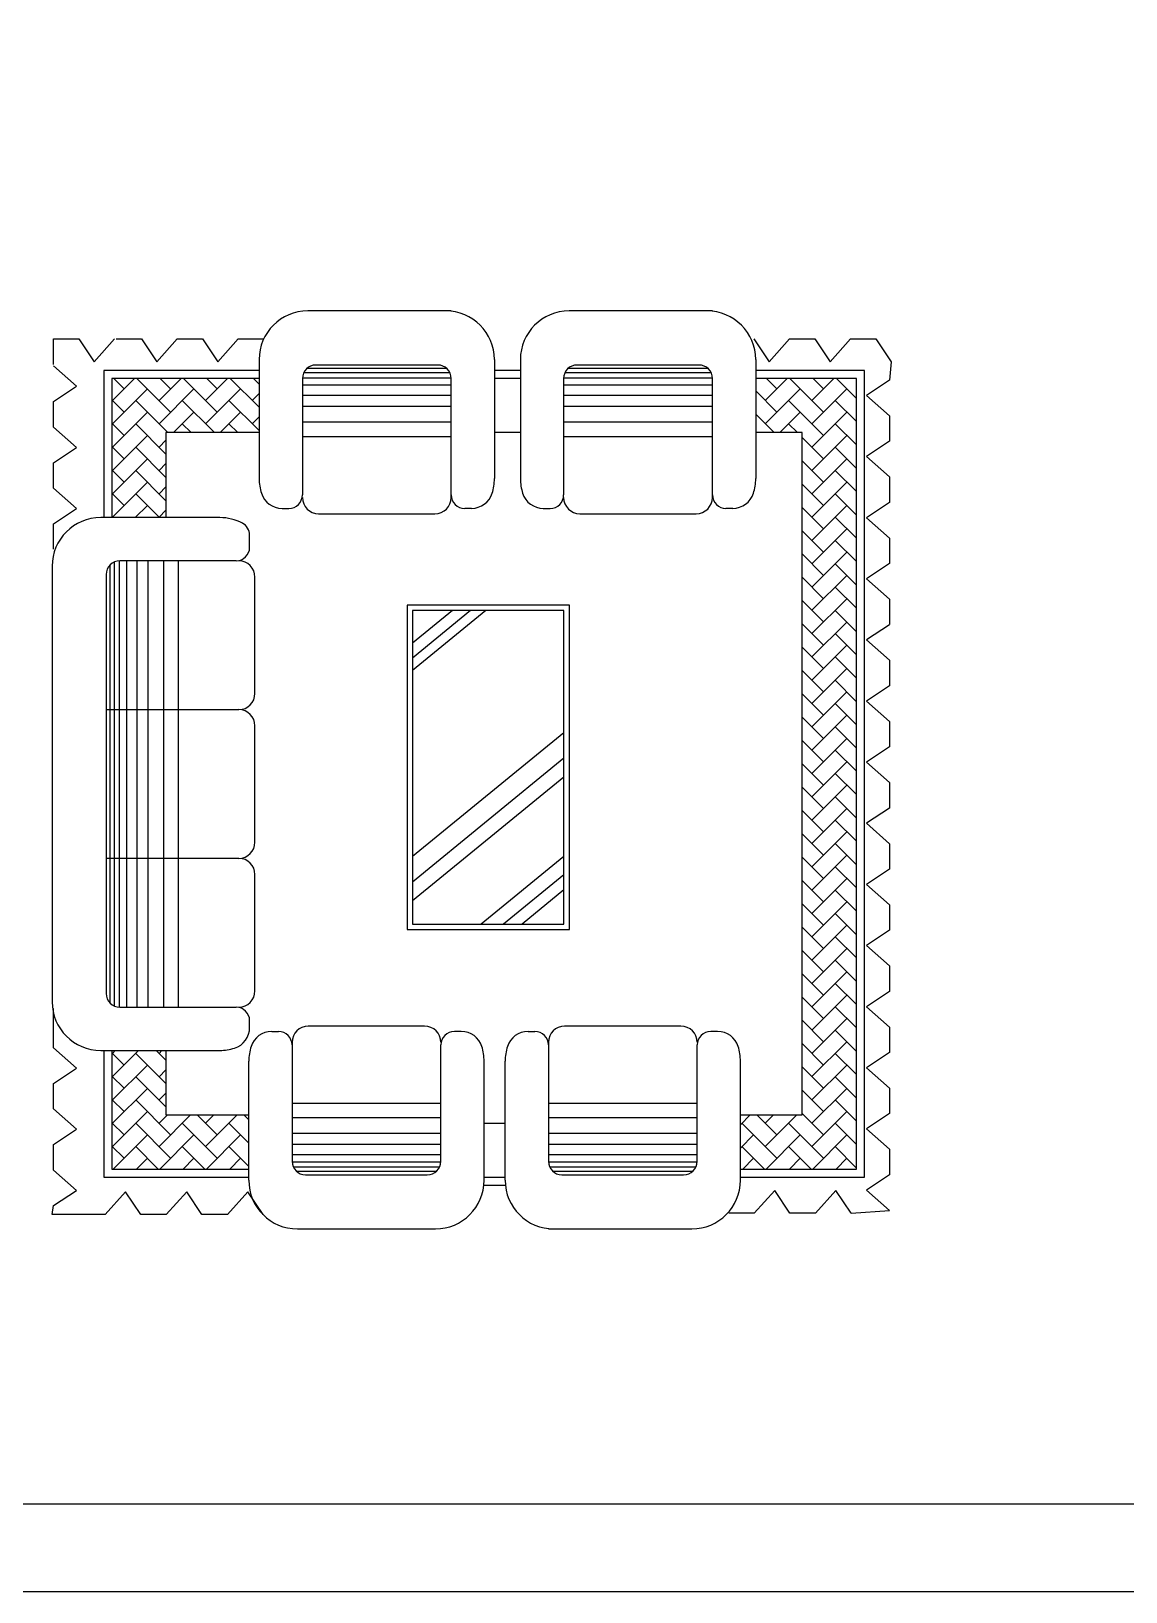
# Model space of a CAD drawing. Header units: inches. Extents: x 5.4 to 47.9, y 11.7 to 36.5.
# Drawn here: x 13.69 to 17.74, y 11.66 to 17.43 of the extents above; entities that cross this region are included whole.
import ezdxf

# ---------------------------------------------------------------- set-up
doc = ezdxf.new("R2010")
doc.units = ezdxf.units.IN
doc.header["$MEASUREMENT"] = 0
doc.layers.add('4', color=4, linetype='Continuous')
doc.layers.add('kadrbm', color=4, linetype='Continuous')

# ---------------------------------------------------------------- blocks, each defined once
blk = doc.blocks.new('kadrbm')
at = {"layer": 'kadrbm', "color": 4}
blk.add_lwpolyline([(0, 0), (0, 24.7972), (21, 24.7972), (21, 0), (0, 0)], close=True, dxfattribs=at)
blk.add_lwpolyline([(20.6631, 0.3257), (20.6631, 24.4603), (0.3369, 24.4603), (0.3369, 0.3257), (20.6631, 0.3257)], dxfattribs=at)

msp = doc.modelspace()

# ---------------------------------------------------------------- hatches: boundary and pattern name
at = {"layer": '4'}
h = msp.add_hatch(dxfattribs=at)
h.set_pattern_fill('AR-HBONE', color=256, scale=0.0006, style=0)
h.set_pattern_definition([(45, (4.678185, -1.43638), (0, 0.08621046), [0.18288, -0.06096]), (135, (4.72129, -1.393276), (0, 0.08621046), [0.18288, -0.06096])])
h.paths.add_polyline_path([(14.1871, 15.9458), (14.5315, 15.9458), (14.5315, 16.1458), (13.9871, 16.1458), (13.9871, 15.6314), (14.1871, 15.6314)])
h.paths.add_polyline_path([(16.5394, 15.9458), (16.5394, 13.4227), (16.311, 13.4227), (16.311, 13.2227), (16.7394, 13.2227), (16.7394, 16.1458), (16.3674, 16.1458), (16.3674, 15.9458)])
h.paths.add_polyline_path([(14.1871, 13.4227), (14.1871, 13.6614), (13.9871, 13.6614), (13.9871, 13.2227), (14.4933, 13.2227), (14.4933, 13.4227)])

# ---------------------------------------------------------------- linework, layer by layer
for p, q in [((15.2415, 16.3956), (14.7115, 16.3956)), ((16.2074, 16.3956), (15.6774, 16.3956)), ((13.7713, 16.2919), (13.8654, 16.2919)), ((13.7713, 16.1978), (13.7713, 16.2919)), ((13.8654, 16.2919), (13.9219, 16.2071)), ((13.9219, 16.2071), (13.9972, 16.2919)), ((14.0028, 16.2919), (14.0969, 16.2919)), ((14.0969, 16.2919), (14.1534, 16.2071)), ((14.1534, 16.2071), (14.2287, 16.2919)), ((14.2287, 16.2919), (14.3228, 16.2919)), ((14.3228, 16.2919), (14.3793, 16.2071)), ((14.3793, 16.2071), (14.4546, 16.2919)), ((14.4546, 16.2919), (14.5487, 16.2919)), ((16.3603, 16.2919), (16.4168, 16.2071)), ((16.4168, 16.2071), (16.4921, 16.2919)), ((16.4921, 16.2919), (16.5862, 16.2919)), ((16.5862, 16.2919), (16.6427, 16.2071)), ((16.6427, 16.2071), (16.718, 16.2919)), ((16.718, 16.2919), (16.8121, 16.2919)), ((16.8121, 16.2919), (16.8686, 16.2071)), ((14.5315, 16.2156), (14.5315, 15.7756)), ((15.4015, 16.2156), (15.4015, 15.7756)), ((15.4974, 16.2156), (15.4974, 15.7756)), ((16.3674, 16.2156), (16.3674, 15.7756)), ((13.856, 16.1169), (13.7713, 16.1922)), ((14.5315, 16.1758), (13.9571, 16.1758)), ((13.9571, 16.1758), (13.9571, 15.6314)), ((15.237, 16.1664), (14.696, 16.1664)), ((15.2252, 16.1825), (14.7077, 16.1825)), ((15.1915, 16.1956), (14.7415, 16.1956)), ((15.4974, 16.1758), (15.4015, 16.1758)), ((16.2029, 16.1664), (15.6619, 16.1664)), ((16.1911, 16.1825), (15.6737, 16.1825)), ((16.1574, 16.1956), (15.7074, 16.1956)), ((16.7694, 16.1758), (16.3674, 16.1758)), ((16.7694, 13.1927), (16.7694, 16.1758)), ((16.8686, 16.2071), (16.8616, 16.1395)), ((13.7713, 16.0604), (13.856, 16.1169)), ((14.5315, 16.1458), (13.9871, 16.1458)), ((13.9871, 16.1458), (13.9871, 15.6314)), ((15.2415, 16.1473), (14.6915, 16.1473)), ((14.6915, 16.1456), (14.6915, 15.7154)), ((15.2415, 16.1209), (14.6915, 16.1209)), ((15.2415, 15.7056), (15.2415, 16.1473)), ((15.4974, 16.1458), (15.4015, 16.1458)), ((16.2074, 16.1473), (15.6574, 16.1473)), ((15.6574, 16.1456), (15.6574, 15.7154)), ((16.2074, 16.1209), (15.6574, 16.1209)), ((16.2074, 15.7056), (16.2074, 16.1473)), ((16.7394, 16.1458), (16.3674, 16.1458)), ((16.7394, 13.2227), (16.7394, 16.1458)), ((16.8616, 16.1395), (16.7769, 16.083)), ((13.7713, 15.9663), (13.7713, 16.0604)), ((15.2415, 16.0823), (14.6915, 16.0823)), ((15.2415, 16.0419), (14.6915, 16.0419)), ((16.2074, 16.0823), (15.6574, 16.0823)), ((16.2074, 16.0419), (15.6574, 16.0419)), ((16.7769, 16.083), (16.8616, 16.0077)), ((15.2415, 15.9838), (14.6915, 15.9838)), ((16.2074, 15.9838), (15.6574, 15.9838)), ((16.8616, 16.0077), (16.8616, 15.9136)), ((13.856, 15.891), (13.7713, 15.9663)), ((14.5315, 15.9458), (14.1871, 15.9458)), ((14.1871, 15.9458), (14.1871, 15.6314)), ((15.2415, 15.9301), (14.6915, 15.9301)), ((15.4974, 15.9458), (15.4015, 15.9458)), ((16.2074, 15.9301), (15.6574, 15.9301)), ((16.5394, 15.9458), (16.3674, 15.9458)), ((16.5394, 13.4227), (16.5394, 15.9458)), ((13.7713, 15.8345), (13.856, 15.891)), ((16.8616, 15.9135), (16.7769, 15.857)), ((13.7713, 15.7404), (13.7713, 15.8345)), ((16.7769, 15.857), (16.8616, 15.7817)), ((16.8616, 15.7817), (16.8616, 15.6876)), ((13.856, 15.6651), (13.7713, 15.7404)), ((13.7713, 15.6086), (13.856, 15.6651)), ((14.6162, 15.6654), (14.6415, 15.6654)), ((14.7515, 15.6456), (15.1815, 15.6456)), ((15.3168, 15.6654), (15.2915, 15.6654)), ((15.5821, 15.6654), (15.6074, 15.6654)), ((15.7174, 15.6456), (16.1474, 15.6456)), ((16.2827, 15.6654), (16.2574, 15.6654)), ((16.8616, 15.6875), (16.7769, 15.631)), ((13.7713, 15.5145), (13.7713, 15.6086)), ((14.3862, 15.6314), (13.9462, 15.6314)), ((16.7769, 15.631), (16.8616, 15.5557)), ((14.4964, 15.5214), (14.4964, 15.5666)), ((16.8616, 15.5557), (16.8616, 15.4616)), ((13.9954, 15.4669), (13.9954, 13.8259)), ((14.0145, 15.4714), (14.0145, 13.8215)), ((14.4464, 15.4714), (14.0162, 15.4714)), ((14.0409, 15.4714), (14.0409, 13.8214)), ((14.0795, 15.4714), (14.0795, 13.8214)), ((14.1199, 15.4714), (14.1199, 13.8214)), ((14.1781, 15.4714), (14.1781, 13.8214)), ((14.2317, 15.4714), (14.2317, 13.8214)), ((13.7662, 15.4514), (13.7662, 13.8414)), ((13.9662, 15.4214), (13.9662, 13.8714)), ((13.9793, 15.4552), (13.9793, 13.8377)), ((14.5162, 14.9814), (14.5162, 15.4114)), ((16.8616, 15.4615), (16.7769, 15.405)), ((16.7769, 15.405), (16.8616, 15.3297)), ((15.6784, 15.308), (15.0784, 15.308)), ((15.0784, 15.308), (15.0784, 14.108)), ((15.6784, 14.108), (15.6784, 15.308)), ((16.8616, 15.3297), (16.8616, 15.2356)), ((15.2469, 15.288), (15.0984, 15.1666)), ((15.3696, 15.288), (15.0984, 15.0663)), ((15.3135, 15.288), (15.0984, 15.1122)), ((15.6584, 15.288), (15.0984, 15.288)), ((15.0984, 15.288), (15.0984, 14.128)), ((15.6584, 14.128), (15.6584, 15.288)), ((16.8616, 15.2355), (16.7769, 15.179)), ((16.7769, 15.179), (16.8616, 15.1037)), ((16.8616, 15.1037), (16.8616, 15.0096)), ((16.8616, 15.0095), (16.7769, 14.953)), ((16.7769, 14.953), (16.8616, 14.8777)), ((13.9662, 14.9214), (14.4562, 14.9214)), ((14.5162, 14.4314), (14.5162, 14.8614)), ((15.6584, 14.8356), (15.0984, 14.3778)), ((16.8616, 14.8777), (16.8616, 14.7836)), ((16.8616, 14.7835), (16.7769, 14.727)), ((15.6584, 14.7415), (15.0984, 14.2836)), ((16.7769, 14.727), (16.8616, 14.6517)), ((15.6584, 14.6721), (15.0984, 14.2143)), ((16.8616, 14.6517), (16.8616, 14.5576)), ((16.8616, 14.5575), (16.7769, 14.501)), ((16.7769, 14.501), (16.8616, 14.4257)), ((16.8616, 14.4257), (16.8616, 14.3316)), ((14.4562, 14.3714), (13.9662, 14.3714)), ((15.6584, 14.3779), (15.3528, 14.128)), ((14.5162, 13.8814), (14.5162, 14.3114)), ((15.6584, 14.3111), (15.4344, 14.128)), ((16.8616, 14.3315), (16.7769, 14.275)), ((15.6584, 14.2546), (15.5036, 14.128)), ((16.7769, 14.275), (16.8616, 14.1997)), ((16.8616, 14.1997), (16.8616, 14.1056)), ((15.0784, 14.108), (15.6784, 14.108)), ((15.0984, 14.128), (15.6584, 14.128)), ((16.8616, 14.1055), (16.7769, 14.049)), ((16.7769, 14.049), (16.8616, 13.9737)), ((16.8616, 13.9737), (16.8616, 13.8796)), ((16.8616, 13.8795), (16.7769, 13.823)), ((13.7713, 13.6709), (13.7713, 13.8164)), ((14.0162, 13.8214), (14.4464, 13.8214)), ((16.7769, 13.823), (16.8616, 13.7477)), ((14.4964, 13.7461), (14.4964, 13.7714)), ((15.1433, 13.7514), (14.7133, 13.7514)), ((16.091, 13.7514), (15.661, 13.7514)), ((16.8616, 13.7477), (16.8616, 13.6536)), ((14.578, 13.7316), (14.6033, 13.7316)), ((14.6533, 13.6914), (14.6533, 13.2497)), ((15.2033, 13.2514), (15.2033, 13.6816)), ((15.2787, 13.7316), (15.2533, 13.7316)), ((15.5257, 13.7316), (15.551, 13.7316)), ((15.601, 13.6914), (15.601, 13.2497)), ((16.151, 13.2514), (16.151, 13.6816)), ((16.2264, 13.7316), (16.201, 13.7316)), ((13.856, 13.5956), (13.7713, 13.6709)), ((13.9462, 13.6614), (14.3862, 13.6614)), ((13.9571, 13.6614), (13.9571, 13.1927)), ((13.9871, 13.6614), (13.9871, 13.2227)), ((14.1871, 13.6614), (14.1871, 13.4227)), ((14.4933, 13.1814), (14.4933, 13.6214)), ((15.3633, 13.1814), (15.3633, 13.6214)), ((15.441, 13.1814), (15.441, 13.6214)), ((16.311, 13.1814), (16.311, 13.6214)), ((16.8616, 13.6535), (16.7769, 13.597)), ((13.7713, 13.5392), (13.856, 13.5956)), ((16.7769, 13.597), (16.8616, 13.5217)), ((13.7713, 13.445), (13.7713, 13.5392)), ((16.8616, 13.5217), (16.8616, 13.4276)), ((13.856, 13.3697), (13.7713, 13.445)), ((14.6533, 13.4669), (15.2033, 13.4669)), ((15.601, 13.4669), (16.151, 13.4669)), ((14.1871, 13.4227), (14.4933, 13.4227)), ((14.6533, 13.4133), (15.2033, 13.4133)), ((15.3633, 13.3927), (15.441, 13.3927)), ((15.601, 13.4133), (16.151, 13.4133)), ((16.311, 13.4227), (16.5394, 13.4227)), ((16.8616, 13.4275), (16.7769, 13.371)), ((13.7713, 13.3133), (13.856, 13.3697)), ((14.6533, 13.3551), (15.2033, 13.3551)), ((15.601, 13.3551), (16.151, 13.3551)), ((16.7769, 13.371), (16.8616, 13.2957)), ((13.7713, 13.2191), (13.7713, 13.3133)), ((14.6533, 13.3147), (15.2033, 13.3147)), ((14.6533, 13.2761), (15.2033, 13.2761)), ((15.601, 13.3147), (16.151, 13.3147)), ((15.601, 13.2761), (16.151, 13.2761)), ((16.8616, 13.2957), (16.8616, 13.2016)), ((13.856, 13.1438), (13.7713, 13.2191)), ((13.9871, 13.2227), (14.4933, 13.2227)), ((14.6533, 13.2497), (15.2033, 13.2497)), ((14.6579, 13.2306), (15.1988, 13.2306)), ((14.6696, 13.2145), (15.1871, 13.2145)), ((15.601, 13.2497), (16.151, 13.2497)), ((15.6056, 13.2306), (16.1465, 13.2306)), ((15.6173, 13.2145), (16.1348, 13.2145)), ((16.311, 13.2227), (16.7394, 13.2227)), ((13.9571, 13.1927), (14.4933, 13.1927)), ((14.7033, 13.2014), (15.1533, 13.2014)), ((15.3633, 13.1927), (15.441, 13.1927)), ((15.3633, 13.1627), (15.441, 13.1627)), ((15.651, 13.2014), (16.101, 13.2014)), ((16.311, 13.1927), (16.7694, 13.1927)), ((16.8616, 13.2015), (16.7769, 13.145)), ((13.7713, 13.0874), (13.856, 13.1438)), ((14.0378, 13.1389), (13.9625, 13.0541)), ((14.0943, 13.0541), (14.0378, 13.1389)), ((14.2637, 13.1389), (14.1884, 13.0541)), ((14.3202, 13.0541), (14.2637, 13.1389)), ((14.4896, 13.1389), (14.4143, 13.0541)), ((14.5461, 13.0541), (14.4896, 13.1389)), ((16.4376, 13.1439), (16.3623, 13.0591)), ((16.494, 13.0591), (16.4376, 13.1439)), ((16.6635, 13.1439), (16.5882, 13.0591)), ((16.7199, 13.0591), (16.6635, 13.1439)), ((16.7769, 13.145), (16.8616, 13.0697)), ((13.766, 13.0541), (13.7713, 13.0874)), ((13.9625, 13.0541), (13.766, 13.0541)), ((14.1884, 13.0541), (14.0943, 13.0541)), ((14.4143, 13.0541), (14.3202, 13.0541)), ((16.3623, 13.0591), (16.2681, 13.0591)), ((16.5882, 13.0591), (16.494, 13.0591)), ((16.7199, 13.0591), (16.8616, 13.0697)), ((14.6733, 13.0014), (15.1833, 13.0014)), ((15.601, 13.0014), (16.131, 13.0014))]:
    msp.add_line(p, q, dxfattribs=at)
for centre, radius, start, end in [((14.7115, 16.2156), 0.18, 90, 180), ((15.2215, 16.2156), 0.18, 0, 90), ((15.6774, 16.2156), 0.18, 90, 180), ((16.1874, 16.2156), 0.18, 0, 90), ((14.7415, 16.1456), 0.05, 90, 180), ((15.1915, 16.1456), 0.05, 0, 90), ((15.7074, 16.1456), 0.05, 90, 180), ((16.1574, 16.1456), 0.05, 0, 90), ((14.7115, 15.7756), 0.18, 180, 197.59402), ((15.2215, 15.7756), 0.18, 342.40598, 0), ((15.6774, 15.7756), 0.18, 180, 197.59402), ((16.1874, 15.7756), 0.18, 342.40598, 0), ((14.6162, 15.7454), 0.08, 197.59402, 270), ((14.6415, 15.7154), 0.05, 270, 0), ((14.7515, 15.7056), 0.06, 180, 270), ((15.1815, 15.7056), 0.06, 270, 0), ((15.2915, 15.7154), 0.05, 180, 270), ((15.3168, 15.7454), 0.08, 270, 342.40598), ((15.5821, 15.7454), 0.08, 197.59402, 270), ((15.6074, 15.7154), 0.05, 270, 0), ((15.7174, 15.7056), 0.06, 180, 270), ((16.1474, 15.7056), 0.06, 270, 0), ((16.2574, 15.7154), 0.05, 180, 270), ((16.2827, 15.7454), 0.08, 270, 342.40598), ((13.9462, 15.4514), 0.18, 90, 180), ((14.3862, 15.4514), 0.18, 62.40072, 90), ((14.4464, 15.5666), 0.05, 0, 62.40072), ((14.0162, 15.4214), 0.05, 90, 180), ((14.4464, 15.5214), 0.05, 270, 0), ((14.4562, 15.4114), 0.06, 0, 90), ((14.4562, 14.9814), 0.06, 270, 0), ((14.4562, 14.8614), 0.06, 0, 90), ((14.4562, 14.4314), 0.06, 270, 0), ((14.4562, 14.3114), 0.06, 0, 90), ((14.0162, 13.8714), 0.05, 180, 270), ((14.4562, 13.8814), 0.06, 270, 0), ((13.9462, 13.8414), 0.18, 180, 270), ((14.4464, 13.7714), 0.05, 0, 90), ((14.4164, 13.7461), 0.08, 287.59402, 0), ((14.7133, 13.6914), 0.06, 90, 180), ((15.1433, 13.6914), 0.06, 0, 90), ((15.661, 13.6914), 0.06, 90, 180), ((16.091, 13.6914), 0.06, 0, 90), ((14.6733, 13.6214), 0.18, 162.40598, 180), ((14.578, 13.6516), 0.08, 90, 162.40598), ((14.6033, 13.6816), 0.05, 0, 90), ((15.2533, 13.6816), 0.05, 90, 180), ((15.2787, 13.6516), 0.08, 17.59402, 90), ((15.1833, 13.6214), 0.18, 0, 17.59402), ((15.621, 13.6214), 0.18, 162.40598, 180), ((15.5257, 13.6516), 0.08, 90, 162.40598), ((15.551, 13.6816), 0.05, 0, 90), ((16.201, 13.6816), 0.05, 90, 180), ((16.2264, 13.6516), 0.08, 17.59402, 90), ((16.131, 13.6214), 0.18, 0, 17.59402), ((14.3862, 13.8414), 0.18, 270, 287.59402), ((14.7033, 13.2514), 0.05, 180, 270), ((15.1533, 13.2514), 0.05, 270, 0), ((15.651, 13.2514), 0.05, 180, 270), ((16.101, 13.2514), 0.05, 270, 0), ((14.6733, 13.1814), 0.18, 180, 270), ((15.1833, 13.1814), 0.18, 270, 0), ((15.621, 13.1814), 0.18, 180, 270), ((16.131, 13.1814), 0.18, 270, 0)]:
    msp.add_arc(centre, radius, start, end, dxfattribs=at)

# ---------------------------------------------------------------- block references
at = {"layer": 'kadrbm'}
msp.add_blockref('kadrbm', (5.4109, 11.6597), dxfattribs=at)

doc.saveas('drawing.dxf')
